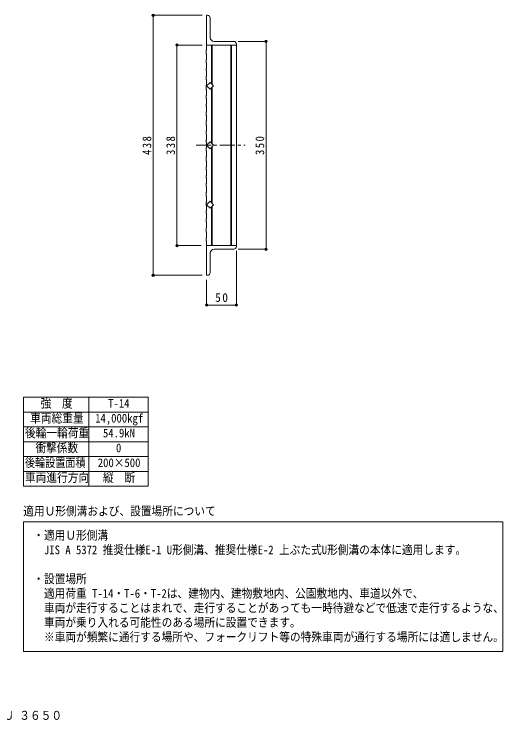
# Model space of a CAD drawing. Units: millimetres, scale not verified. Extents: x -904 to 933, y -680 to 657.
# Drawn here: x 111 to 933, y -680 to 510 of the extents above; entities that cross this region are included whole.
import ezdxf
from ezdxf.enums import TextEntityAlignment as Align

# ---------------------------------------------------------------- set-up
doc = ezdxf.new("R2010")
doc.units = ezdxf.units.MM
doc.header["$LTSCALE"] = 5
doc.header["$PDMODE"] = 32
doc.header["$PDSIZE"] = 4
doc.linetypes.add('CHAIN1', pattern=[8, 5, -1, 1, -1])
for name, color, linetype, lineweight in [('B-2', 3, 'Continuous', 9), ('B-4', 7, 'Continuous', 9), ('F-4_F-4ﾚｲﾔ', 2, 'Continuous', 9)]:
    doc.layers.add(name, color=color, linetype=linetype, lineweight=lineweight)
doc.layers.add('F-5_F-5ﾚｲﾔ', color=7, linetype='Continuous')
doc.styles.add('ＭＳ ゴシック', font='')
doc.styles.get('ＭＳ ゴシック').set_extended_font_data('MS Gothic')

msp = doc.modelspace()

# ---------------------------------------------------------------- linework, layer by layer
at = {"layer": 'B-2', "color": 2}
for p, q in [((440.705, 503.776), (440.705, 470.776)), ((434.705, 458.276), (484.705, 458.276)), ((480.205, 464.277), (447.205, 464.277)), ((484.705, 459.776), (484.705, 458.276)), ((434.705, 120.277), (484.705, 120.277)), ((484.705, 118.777), (484.705, 120.277)), ((440.705, 74.776), (440.705, 107.777)), ((480.205, 114.276), (447.205, 114.276))]:
    msp.add_line(p, q, dxfattribs=at)
at = {"layer": 'B-2'}
for p, q in [((434.705, 450.543), (434.705, 458.276)), ((442.705, 458.276), (442.705, 392.59)), ((444.205, 458.276), (444.205, 391.09)), ((475.205, 458.276), (475.205, 289.276)), ((476.705, 458.276), (476.705, 289.276)), ((484.705, 458.276), (484.705, 289.276)), ((434.705, 450.543), (433.905, 450.025)), ((433.905, 443.309), (433.905, 450.025)), ((433.905, 443.309), (434.705, 442.791)), ((434.705, 442.791), (434.705, 433.667)), ((433.905, 433.149), (434.705, 433.667)), ((433.905, 428.309), (433.905, 433.149)), ((433.905, 428.309), (434.705, 427.791)), ((433.905, 418.149), (434.705, 418.667)), ((433.905, 418.149), (433.905, 415.185)), ((434.705, 427.791), (434.705, 418.667)), ((434.705, 414.667), (433.905, 415.185)), ((433.905, 405.025), (434.705, 405.543)), ((433.905, 405.025), (433.905, 400.185)), ((434.705, 414.667), (434.705, 405.543)), ((433.905, 400.185), (434.705, 399.667)), ((434.705, 399.667), (434.705, 390.543)), ((433.905, 390.025), (434.705, 390.543)), ((433.905, 390.025), (433.905, 383.309)), ((434.705, 382.791), (433.905, 383.309)), ((434.705, 382.791), (434.705, 373.667)), ((442.705, 385.963), (442.705, 292.59)), ((444.205, 387.463), (444.205, 291.09)), ((433.905, 373.149), (434.705, 373.667)), ((433.905, 368.309), (433.905, 373.149)), ((433.905, 368.309), (434.705, 367.791)), ((433.905, 358.149), (434.705, 358.667)), ((433.905, 358.149), (433.905, 355.185)), ((434.705, 367.791), (434.705, 358.667)), ((434.705, 354.667), (433.905, 355.185)), ((433.905, 345.025), (434.705, 345.543)), ((434.705, 354.667), (434.705, 345.543)), ((433.905, 345.025), (433.905, 340.185)), ((433.905, 340.185), (434.705, 339.667)), ((434.705, 339.667), (434.705, 330.543)), ((433.905, 330.025), (434.705, 330.543)), ((433.905, 330.025), (433.905, 323.309)), ((434.705, 322.791), (433.905, 323.309)), ((434.705, 322.791), (434.705, 313.667)), ((433.905, 313.149), (434.705, 313.667)), ((433.905, 308.309), (433.905, 313.149)), ((433.905, 308.309), (434.705, 307.791)), ((433.905, 298.149), (434.705, 298.667)), ((433.905, 298.149), (433.905, 295.185)), ((434.705, 307.791), (434.705, 298.667)), ((434.705, 294.667), (433.905, 295.185)), ((434.705, 294.667), (434.705, 285.543)), ((442.705, 192.59), (442.705, 285.963)), ((444.205, 191.09), (444.205, 287.463)), ((475.205, 120.277), (475.205, 289.276)), ((476.705, 120.277), (476.705, 289.276)), ((484.705, 120.277), (484.705, 289.276)), ((433.905, 285.025), (434.705, 285.543)), ((433.905, 285.025), (433.905, 280.185)), ((433.905, 280.185), (434.705, 279.667)), ((434.705, 279.667), (434.705, 270.543)), ((433.905, 270.025), (434.705, 270.543)), ((433.905, 270.025), (433.905, 263.309)), ((434.705, 262.791), (433.905, 263.309)), ((434.705, 262.791), (434.705, 253.667)), ((433.905, 253.149), (434.705, 253.667)), ((433.905, 248.309), (433.905, 253.149)), ((433.905, 248.309), (434.705, 247.791)), ((433.905, 238.149), (434.705, 238.667)), ((433.905, 238.149), (433.905, 235.185)), ((434.705, 247.791), (434.705, 238.667)), ((434.705, 234.667), (433.905, 235.185)), ((434.705, 234.667), (434.705, 225.543)), ((433.905, 225.025), (434.705, 225.543)), ((433.905, 225.025), (433.905, 220.185)), ((433.905, 220.185), (434.705, 219.667)), ((434.705, 219.667), (434.705, 210.543)), ((433.905, 210.025), (434.705, 210.543)), ((433.905, 210.025), (433.905, 203.309)), ((434.705, 202.791), (433.905, 203.309)), ((434.705, 202.791), (434.705, 193.667)), ((433.905, 193.149), (434.705, 193.667)), ((433.905, 188.309), (433.905, 193.149)), ((433.905, 188.309), (434.705, 187.791)), ((433.905, 178.149), (434.705, 178.667)), ((434.705, 187.791), (434.705, 178.667)), ((442.705, 120.277), (442.705, 185.963)), ((444.205, 120.277), (444.205, 187.463)), ((433.905, 178.149), (433.905, 175.185)), ((434.705, 174.667), (433.905, 175.185)), ((434.705, 174.667), (434.705, 165.543)), ((433.905, 165.025), (434.705, 165.543)), ((433.905, 165.025), (433.905, 160.185)), ((433.905, 160.185), (434.705, 159.667)), ((434.705, 159.667), (434.705, 150.543)), ((433.905, 150.025), (434.705, 150.543)), ((433.905, 150.025), (433.905, 143.309)), ((434.705, 142.791), (433.905, 143.309)), ((433.905, 133.149), (434.705, 133.667)), ((433.905, 128.309), (433.905, 133.149)), ((434.705, 142.791), (434.705, 133.667)), ((433.905, 128.309), (434.705, 127.791)), ((434.705, 127.791), (434.705, 120.277))]:
    msp.add_line(p, q, dxfattribs=at)
at = {"layer": 'B-2', "linetype": 'CHAIN1'}
msp.add_line((417.097, 289.276), (499.377, 289.276), dxfattribs=at)
at = {"layer": 'B-2', "color": 2}
for points in [[(436.205, 508.276), (434.705, 508.276), (434.705, 458.276)], [(436.205, 70.277), (434.705, 70.277), (434.705, 120.277)]]:
    msp.add_lwpolyline(points, dxfattribs=at)
at = {"layer": 'B-2'}
for points in [[(446.019, 389.276), (440.362, 383.62), (434.705, 389.276), (440.362, 394.933)], [(446.019, 289.277), (440.362, 283.62), (434.705, 289.277), (440.362, 294.933)], [(446.019, 189.276), (440.362, 194.933), (434.705, 189.276), (440.362, 183.619)]]:
    msp.add_lwpolyline(points, close=True, dxfattribs=at)
at = {"layer": 'B-2', "color": 2}
for centre, radius, start, end in [((436.205, 503.776), 4.5, 0, 90), ((447.205, 470.776), 6.5, 180, 270), ((480.205, 459.776), 4.5, 0, 90), ((447.205, 107.777), 6.5, 90, 180), ((480.205, 118.777), 4.5, 270, 0), ((436.205, 74.776), 4.5, 270, 0)]:
    msp.add_arc(centre, radius, start, end, dxfattribs=at)
at = {"layer": 'B-4'}
for p, q in [((427.205, 508.276), (343.205, 508.276)), ((344.705, 70.277), (344.705, 508.276)), ((427.205, 458.276), (383.205, 458.276)), ((384.705, 120.277), (384.705, 458.276)), ((487.705, 464.276), (536.205, 464.276)), ((534.705, 114.276), (534.705, 464.276)), ((425.705, 120.277), (383.205, 120.277)), ((484.705, 111.277), (484.705, 18.777)), ((487.705, 114.276), (536.205, 114.276)), ((427.205, 70.277), (343.205, 70.277)), ((434.705, 62.777), (434.705, 18.777)), ((434.705, 20.277), (484.705, 20.277))]:
    msp.add_line(p, q, dxfattribs=at)
for p in [(344.705, 508.276), (534.705, 464.276), (384.705, 458.276), (384.705, 120.277), (534.705, 114.276), (344.705, 70.277), (434.705, 20.277), (484.705, 20.277)]:
    msp.add_point(p, dxfattribs=at)
at = {"layer": 'F-4_F-4ﾚｲﾔ'}
for p, q in [((126.497, -135.132), (126.497, -285.132)), ((126.497, -135.132), (336.497, -135.132)), ((236.497, -135.132), (236.497, -285.132)), ((336.497, -135.132), (336.497, -285.132)), ((126.497, -160.132), (336.497, -160.132)), ((126.497, -185.132), (336.497, -185.132)), ((126.497, -210.132), (336.497, -210.132)), ((126.497, -235.132), (336.497, -235.132)), ((126.497, -260.132), (336.497, -260.132)), ((126.497, -285.132), (336.497, -285.132)), ((126.497, -344.739), (933.168, -344.739))]:
    msp.add_line(p, q, dxfattribs=at)
msp.add_lwpolyline([(933.168, -344.739), (933.168, -563.619), (126.497, -563.619), (126.497, -344.739)], dxfattribs=at)

# ---------------------------------------------------------------- texts
at = {"layer": 'B-4', "color": 2, "char_height": 14.66, "attachment_point": 7, "rotation": 90, "style": 'ＭＳ ゴシック'}
for s, insert in [('\\T1.27;\\W0.9;438', (341.705, 273.026)), ('\\T1.27;\\W0.9;338', (381.705, 273.027)), ('\\T1.27;\\W0.9;350', (531.705, 273.026))]:
    msp.add_mtext(s, dxfattribs=dict(at, insert=insert))
at = {"layer": 'B-4', "color": 2, "insert": (449.08, 25.277), "char_height": 14.66, "attachment_point": 7, "style": 'ＭＳ ゴシック'}
msp.add_mtext('\\T1.27;\\W0.95;50', dxfattribs=at)
at = {"layer": 'F-4_F-4ﾚｲﾔ', "style": 'ＭＳ ゴシック', "width": 0.9}
msp.add_text('滑り止め模様付\u3000歩道Ｕ字溝用\u3000スチール製グレーチング\u3000ＨＸＨＵ ３６５０', height=14.66, dxfattribs=at).set_placement((-447.436, -682.92), align=Align.BOTTOM_LEFT)
at = {"layer": 'F-5_F-5ﾚｲﾔ', "style": 'ＭＳ ゴシック'}
for s, width, p in [('強\u3000度', 0.9, (155.247, -157.132)), ('T-14', 0.9, (268.997, -157.132)), ('車両総重量', 0.9, (137.747, -182.132)), ('14,000kgf', 0.9, (247.122, -182.132)), ('後輪一輪荷重', 0.9, (128.997, -207.132)), ('54.9kN', 0.9, (260.247, -207.132)), ('衝撃係数', 0.9, (146.497, -232.132)), ('0', 0.9, (282.122, -232.132)), ('後輪設置面積', 0.85, (128.997, -257.132)), ('200×500', 0.9, (251.497, -257.132)), ('車両進行方向', 0.9, (128.997, -282.132)), ('縦\u3000断', 0.9, (260.247, -282.132)), ('適用Ｕ形側溝および、設置場所について', 0.9, (126.056, -338.673)), ('・適用Ｕ形側溝', 0.9, (142.972, -379.451)), ('\u3000JIS A 5372 推奨仕様E-1 U形側溝、推奨仕様E-2 上ぶた式U形側溝の本体に適用します。', 0.9, (142.972, -403.92)), ('・設置場所', 0.9, (142.972, -452.859)), ('\u3000適用荷重 T-14・T-6・T-2は、建物内、建物敷地内、公園敷地内、車道以外で、', 0.9, (142.972, -477.328)), ('\u3000車両が走行することはまれで、走行することがあっても一時待避などで低速で走行するような、', 0.9, (142.972, -501.798)), ('\u3000車両が乗り入れる可能性のある場所に設置できます。 ', 0.9, (142.972, -526.267)), ('\u3000※車両が頻繁に通行する場所や、フォークリフト等の特殊車両が通行する場所には適しません。', 0.9, (142.972, -550.736))]:
    msp.add_text(s, height=14.66, dxfattribs=dict(at, width=width)).set_placement(p, align=Align.BOTTOM_LEFT)

doc.saveas('drawing.dxf')
